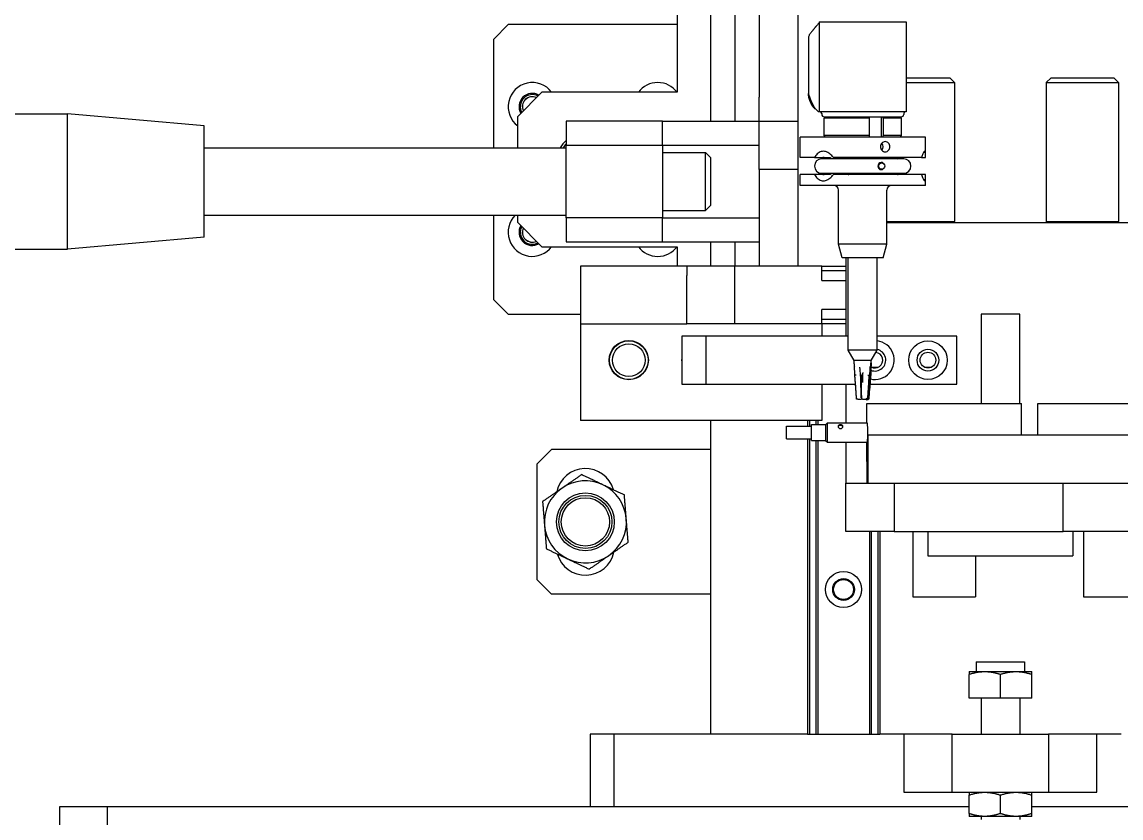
# Model space of a CAD drawing. Header units: millimetres. Extents: x 0 to 7722, y 0 to 5460.
# Drawn here: x 1535.2 to 1762.9, y 1689.6 to 1854.4 of the extents above; entities that cross this region are included whole.
import ezdxf

# ---------------------------------------------------------------- set-up
doc = ezdxf.new("R2010")
doc.units = ezdxf.units.MM
doc.header["$LTSCALE"] = 5
doc.layers.get('0').update_dxf_attribs({"linetype": 'CONTINUOUS'})

msp = doc.modelspace()

# ---------------------------------------------------------------- linework, layer by layer
for p, q in [((1682.931, 1920.069), (1682.931, 1833.894)), ((1687.931, 1898.336), (1687.931, 1838.894)), ((1677.931, 1833.894), (1677.931, 1889.894)), ((1695.931, 1884.844), (1695.931, 1838.894)), ((1670.931, 1863.394), (1670.931, 1839.894)), ((1632.931, 1850.894), (1635.931, 1853.894)), ((1670.931, 1853.894), (1635.931, 1853.894)), ((1700.408, 1854.435), (1718.408, 1854.435)), ((1700.408, 1854.435), (1700.408, 1835.801)), ((1718.408, 1854.435), (1718.408, 1835.801)), ((1632.931, 1828.394), (1632.931, 1850.894)), ((1698.169, 1850.971), (1698.169, 1839.622)), ((1718.408, 1842.894), (1727.431, 1842.894)), ((1727.431, 1842.894), (1728.431, 1841.894)), ((1748.431, 1842.894), (1747.431, 1841.894)), ((1748.431, 1842.894), (1761.431, 1842.894)), ((1761.431, 1842.894), (1762.431, 1841.894)), ((1718.408, 1841.894), (1728.431, 1841.894)), ((1728.431, 1841.894), (1728.431, 1813.094)), ((1747.431, 1841.894), (1762.431, 1841.894)), ((1747.431, 1841.894), (1747.431, 1813.094)), ((1762.431, 1841.894), (1762.431, 1813.094)), ((1637.931, 1834.894), (1642.931, 1839.894)), ((1670.931, 1839.894), (1642.931, 1839.894)), ((1687.931, 1833.894), (1687.931, 1838.894)), ((1695.931, 1838.894), (1695.931, 1833.894)), ((1700.39, 1835.801), (1700.408, 1835.801)), ((1718.408, 1835.801), (1700.408, 1835.801)), ((1489.431, 1835.394), (1544.598, 1835.394)), ((1544.598, 1807.394), (1544.598, 1835.394)), ((1572.931, 1832.915), (1544.598, 1835.394)), ((1637.931, 1828.394), (1637.931, 1834.894)), ((1667.931, 1833.894), (1647.931, 1833.894)), ((1647.931, 1833.894), (1647.931, 1828.894)), ((1667.931, 1833.894), (1687.931, 1833.894)), ((1667.931, 1828.894), (1667.931, 1833.894)), ((1687.931, 1823.894), (1687.931, 1833.894)), ((1687.931, 1833.894), (1695.931, 1833.894)), ((1695.931, 1833.894), (1695.931, 1823.894)), ((1700.908, 1835.501), (1700.908, 1835.301)), ((1701.408, 1834.801), (1717.408, 1834.801)), ((1701.708, 1834.801), (1701.408, 1834.501)), ((1710.825, 1834.501), (1701.408, 1834.501)), ((1701.408, 1830.901), (1701.408, 1834.501)), ((1710.825, 1830.901), (1710.825, 1834.501)), ((1713.246, 1834.801), (1713.246, 1830.601)), ((1717.408, 1834.501), (1713.625, 1834.501)), ((1713.625, 1834.501), (1713.625, 1830.901)), ((1717.108, 1834.801), (1717.408, 1834.501)), ((1717.408, 1830.901), (1717.408, 1834.501)), ((1717.908, 1835.501), (1717.908, 1835.301)), ((1572.931, 1809.872), (1572.931, 1832.915)), ((1647.931, 1828.894), (1667.931, 1828.894)), ((1647.931, 1813.894), (1647.931, 1828.894)), ((1667.931, 1828.894), (1687.931, 1828.894)), ((1667.931, 1828.894), (1667.931, 1813.894)), ((1722.408, 1830.601), (1696.408, 1830.601)), ((1696.408, 1826.351), (1696.408, 1830.601)), ((1710.825, 1830.901), (1701.408, 1830.901)), ((1701.708, 1830.601), (1701.408, 1830.901)), ((1717.408, 1830.901), (1713.625, 1830.901)), ((1717.108, 1830.601), (1717.408, 1830.901)), ((1722.408, 1826.875), (1722.408, 1830.601)), ((1572.931, 1828.394), (1647.931, 1828.394)), ((1667.931, 1827.394), (1676.858, 1827.394)), ((1676.858, 1815.394), (1676.858, 1827.394)), ((1677.931, 1826.32), (1676.858, 1827.394)), ((1677.931, 1816.467), (1677.931, 1826.32)), ((1699.439, 1826.351), (1696.408, 1826.351)), ((1699.439, 1826.351), (1702.519, 1826.351)), ((1717.908, 1826.101), (1700.908, 1826.101)), ((1721.619, 1826.351), (1703.322, 1826.351)), ((1706.908, 1826.101), (1706.908, 1826.229)), ((1712.921, 1825.351), (1713.244, 1825.351)), ((1713.787, 1825.08), (1713.732, 1825.138)), ((1721.619, 1826.351), (1722.4, 1826.351)), ((1687.931, 1823.894), (1687.931, 1803.894)), ((1695.931, 1823.894), (1687.931, 1823.894)), ((1695.931, 1823.894), (1695.931, 1803.894)), ((1699.439, 1822.851), (1696.408, 1822.851)), ((1696.408, 1820.601), (1696.408, 1822.851)), ((1702.519, 1822.851), (1699.439, 1822.851)), ((1700.908, 1823.101), (1717.908, 1823.101)), ((1721.619, 1822.851), (1703.322, 1822.851)), ((1706.908, 1822.973), (1706.908, 1823.101)), ((1712.921, 1823.851), (1713.244, 1823.851)), ((1713.787, 1824.121), (1713.732, 1824.064)), ((1722.4, 1822.851), (1721.619, 1822.851)), ((1722.408, 1820.601), (1722.408, 1822.327)), ((1722.408, 1820.601), (1696.408, 1820.601)), ((1704.408, 1808.4), (1704.408, 1819.601)), ((1714.408, 1808.4), (1714.408, 1819.601)), ((1667.931, 1815.394), (1676.858, 1815.394)), ((1677.931, 1816.467), (1676.858, 1815.394)), ((1572.931, 1814.394), (1647.931, 1814.394)), ((1632.931, 1796.894), (1632.931, 1814.394)), ((1637.931, 1812.894), (1637.931, 1814.394)), ((1642.931, 1807.894), (1637.931, 1812.894)), ((1667.931, 1813.894), (1647.931, 1813.894)), ((1647.931, 1813.894), (1647.931, 1808.894)), ((1667.931, 1813.894), (1687.931, 1813.894)), ((1667.931, 1808.894), (1667.931, 1813.894)), ((1714.408, 1813.094), (1728.431, 1813.094)), ((1714.408, 1812.894), (1769.931, 1812.894)), ((1728.231, 1812.894), (1728.431, 1813.094)), ((1747.431, 1813.094), (1762.431, 1813.094)), ((1747.631, 1812.894), (1747.431, 1813.094)), ((1762.231, 1812.894), (1762.431, 1813.094)), ((1572.931, 1809.872), (1544.598, 1807.394)), ((1647.931, 1808.894), (1667.931, 1808.894)), ((1667.931, 1808.894), (1687.931, 1808.894)), ((1677.931, 1803.894), (1677.931, 1808.894)), ((1682.931, 1808.894), (1682.931, 1803.894)), ((1714.408, 1808.4), (1704.408, 1808.4)), ((1705.158, 1805.601), (1704.408, 1808.4)), ((1713.658, 1805.601), (1714.408, 1808.4)), ((1489.431, 1807.394), (1544.598, 1807.394)), ((1642.931, 1807.894), (1670.931, 1807.894)), ((1670.931, 1807.894), (1670.931, 1803.894)), ((1650.931, 1803.894), (1650.931, 1791.894)), ((1672.931, 1803.894), (1650.931, 1803.894)), ((1682.931, 1803.894), (1672.931, 1803.894)), ((1672.931, 1803.894), (1672.931, 1801.894)), ((1700.931, 1803.894), (1682.931, 1803.894)), ((1682.931, 1791.894), (1682.931, 1803.894)), ((1700.931, 1800.894), (1700.931, 1803.894)), ((1700.931, 1803.894), (1705.931, 1803.894)), ((1713.658, 1805.601), (1705.158, 1805.601)), ((1705.931, 1805.601), (1705.931, 1789.394)), ((1706.408, 1786.466), (1706.408, 1805.601)), ((1712.408, 1786.466), (1712.408, 1805.601)), ((1672.931, 1791.894), (1672.931, 1801.894)), ((1705.931, 1802.894), (1700.931, 1802.894)), ((1700.931, 1800.894), (1705.931, 1800.894)), ((1635.931, 1793.894), (1632.931, 1796.894)), ((1705.931, 1794.894), (1700.931, 1794.894)), ((1700.931, 1791.894), (1700.931, 1794.894)), ((1635.931, 1793.894), (1650.931, 1793.894)), ((1700.931, 1792.894), (1705.931, 1792.894)), ((1741.931, 1793.894), (1733.931, 1793.894)), ((1733.931, 1793.894), (1733.931, 1775.394)), ((1741.931, 1775.394), (1741.931, 1793.894)), ((1650.931, 1791.894), (1672.931, 1791.894)), ((1650.931, 1791.894), (1650.931, 1771.894)), ((1700.931, 1791.894), (1672.931, 1791.894)), ((1700.931, 1791.894), (1682.931, 1791.894)), ((1705.931, 1791.894), (1700.931, 1791.894)), ((1700.931, 1791.894), (1700.931, 1789.394)), ((1676.931, 1789.394), (1671.931, 1789.394)), ((1671.931, 1789.394), (1671.931, 1779.394)), ((1676.931, 1779.394), (1676.931, 1789.394)), ((1706.408, 1789.394), (1676.931, 1789.394)), ((1728.931, 1789.394), (1712.408, 1789.394)), ((1728.931, 1779.394), (1728.931, 1789.394)), ((1712.408, 1786.466), (1706.408, 1786.466)), ((1707.658, 1784.301), (1706.408, 1786.466)), ((1711.158, 1784.301), (1712.408, 1786.466)), ((1671.931, 1784.394), (1671.881, 1784.394)), ((1711.158, 1784.301), (1707.658, 1784.301)), ((1707.658, 1783.834), (1707.658, 1784.301)), ((1711.158, 1783.842), (1711.158, 1784.301)), ((1707.777, 1781.301), (1707.772, 1781.301)), ((1707.772, 1781.301), (1707.772, 1781.301)), ((1707.778, 1781.301), (1707.777, 1781.301)), ((1709.142, 1781.301), (1709.127, 1781.301)), ((1709.127, 1781.301), (1709.127, 1781.301)), ((1709.143, 1781.301), (1709.142, 1781.301)), ((1710.764, 1781.301), (1710.763, 1781.301)), ((1710.773, 1781.301), (1710.764, 1781.301)), ((1710.774, 1781.301), (1710.773, 1781.301)), ((1712.513, 1782.894), (1712.513, 1782.881)), ((1671.931, 1779.394), (1676.931, 1779.394)), ((1676.931, 1779.394), (1707.92, 1779.394)), ((1700.931, 1779.394), (1700.931, 1771.894)), ((1705.931, 1779.394), (1705.931, 1771.394)), ((1709.346, 1779.394), (1709.346, 1779.394)), ((1710.897, 1779.394), (1728.931, 1779.394)), ((1708.358, 1776.301), (1709.064, 1776.301)), ((1709.382, 1776.301), (1710.229, 1776.301)), ((1710.29, 1775.394), (1742.29, 1775.394)), ((1710.29, 1771.444), (1710.29, 1775.394)), ((1710.455, 1776.301), (1710.479, 1776.301)), ((1710.479, 1776.301), (1710.573, 1776.301)), ((1742.29, 1768.894), (1742.29, 1775.394)), ((1745.676, 1775.394), (1777.676, 1775.394)), ((1745.676, 1768.894), (1745.676, 1775.394)), ((1700.931, 1771.894), (1650.931, 1771.894)), ((1677.931, 1706.894), (1677.931, 1771.894)), ((1693.59, 1768.094), (1693.59, 1770.694)), ((1693.59, 1770.694), (1698.79, 1770.694)), ((1697.931, 1771.894), (1697.931, 1770.694)), ((1698.349, 1771.894), (1698.349, 1770.694)), ((1698.79, 1767.744), (1698.79, 1771.044)), ((1698.79, 1771.044), (1701.79, 1771.044)), ((1699.675, 1771.894), (1699.675, 1771.044)), ((1700.081, 1771.894), (1700.081, 1771.044)), ((1701.79, 1771.087), (1702.097, 1771.394)), ((1701.79, 1767.7), (1701.79, 1771.087)), ((1702.097, 1767.394), (1702.097, 1771.394)), ((1702.097, 1771.394), (1710.297, 1771.394)), ((1693.59, 1768.094), (1698.79, 1768.094)), ((1697.931, 1768.094), (1697.931, 1706.894)), ((1698.349, 1768.094), (1698.349, 1706.894)), ((1698.79, 1767.744), (1701.79, 1767.744)), ((1699.675, 1767.744), (1699.675, 1706.894)), ((1700.081, 1767.744), (1700.081, 1706.894)), ((1701.79, 1767.7), (1702.097, 1767.394)), ((1702.097, 1767.394), (1710.297, 1767.394)), ((1705.931, 1767.394), (1705.931, 1758.894)), ((1710.29, 1763.394), (1710.29, 1767.344)), ((1710.431, 1768.894), (1765.431, 1768.894)), ((1710.431, 1768.894), (1710.431, 1758.894)), ((1641.931, 1762.894), (1644.931, 1765.894)), ((1677.931, 1765.894), (1644.931, 1765.894)), ((1641.931, 1738.894), (1641.931, 1762.894)), ((1710.29, 1763.394), (1710.431, 1763.394)), ((1710.29, 1763.394), (1710.29, 1758.894)), ((1710.29, 1763.394), (1710.431, 1763.394)), ((1705.931, 1758.894), (1715.931, 1758.894)), ((1705.931, 1748.894), (1705.931, 1758.894)), ((1715.931, 1758.894), (1715.931, 1748.894)), ((1715.931, 1758.894), (1750.931, 1758.894)), ((1750.931, 1758.894), (1780.931, 1758.894)), ((1750.931, 1748.894), (1750.931, 1758.894)), ((1715.931, 1748.894), (1705.931, 1748.894)), ((1710.781, 1748.894), (1710.781, 1706.894)), ((1711.187, 1748.894), (1711.187, 1706.894)), ((1712.513, 1748.894), (1712.513, 1706.894)), ((1712.931, 1748.894), (1712.931, 1706.894)), ((1715.931, 1748.894), (1750.931, 1748.894)), ((1719.79, 1748.894), (1719.79, 1735.394)), ((1722.931, 1748.894), (1722.931, 1743.894)), ((1780.931, 1748.894), (1750.931, 1748.894)), ((1752.931, 1748.894), (1752.931, 1743.894)), ((1755.176, 1748.894), (1755.176, 1735.394)), ((1722.931, 1743.894), (1752.931, 1743.894)), ((1732.79, 1743.894), (1732.79, 1735.394)), ((1644.931, 1735.894), (1641.931, 1738.894)), ((1677.931, 1735.894), (1644.931, 1735.894)), ((1719.79, 1735.394), (1732.79, 1735.394)), ((1755.176, 1735.394), (1768.176, 1735.394)), ((1732.931, 1721.894), (1742.931, 1721.894)), ((1732.931, 1721.894), (1732.931, 1719.894)), ((1742.931, 1721.894), (1742.931, 1719.894)), ((1731.431, 1719.894), (1734.681, 1719.894)), ((1734.681, 1719.894), (1741.181, 1719.894)), ((1741.181, 1719.894), (1744.431, 1719.894)), ((1731.431, 1714.394), (1731.431, 1719.313)), ((1737.931, 1714.394), (1737.931, 1719.313)), ((1744.431, 1714.394), (1744.431, 1719.313)), ((1737.931, 1714.394), (1731.431, 1714.394)), ((1733.931, 1714.394), (1733.931, 1706.894)), ((1744.431, 1714.394), (1737.931, 1714.394)), ((1741.931, 1714.394), (1741.931, 1706.894)), ((1657.931, 1706.894), (1652.931, 1706.894)), ((1652.931, 1706.894), (1652.931, 1691.894)), ((1677.931, 1706.894), (1657.931, 1706.894)), ((1657.931, 1691.894), (1657.931, 1706.894)), ((1697.931, 1706.894), (1677.931, 1706.894)), ((1697.931, 1706.894), (1698.349, 1706.894)), ((1698.349, 1706.894), (1699.675, 1706.894)), ((1699.675, 1706.894), (1700.081, 1706.894)), ((1700.081, 1706.894), (1710.781, 1706.894)), ((1710.781, 1706.894), (1711.187, 1706.894)), ((1711.187, 1706.894), (1712.513, 1706.894)), ((1712.513, 1706.894), (1712.931, 1706.894)), ((1717.931, 1706.894), (1712.931, 1706.894)), ((1727.931, 1706.894), (1717.931, 1706.894)), ((1717.931, 1706.894), (1717.931, 1694.894)), ((1727.931, 1694.894), (1727.931, 1706.894)), ((1727.931, 1706.894), (1747.931, 1706.894)), ((1757.931, 1706.894), (1747.931, 1706.894)), ((1747.931, 1706.894), (1747.931, 1694.894)), ((1757.931, 1694.894), (1757.931, 1706.894)), ((1762.931, 1706.894), (1757.931, 1706.894)), ((1717.931, 1694.894), (1727.931, 1694.894)), ((1727.931, 1694.894), (1747.931, 1694.894)), ((1747.931, 1694.894), (1757.931, 1694.894)), ((1731.431, 1690.474), (1731.431, 1694.313)), ((1737.931, 1690.474), (1737.931, 1694.313)), ((1744.431, 1690.474), (1744.431, 1694.313)), ((1552.931, 1691.894), (1542.931, 1691.894)), ((1542.931, 1691.894), (1542.931, 1679.894)), ((1552.931, 1679.894), (1552.931, 1691.894)), ((1731.431, 1691.894), (1552.931, 1691.894)), ((1731.431, 1691.894), (1657.931, 1691.894)), ((2132.931, 1691.894), (1744.431, 1691.894)), ((1817.931, 1691.894), (1744.431, 1691.894)), ((1734.681, 1689.894), (1731.431, 1689.894)), ((1733.931, 1689.894), (1733.931, 1689.229)), ((1741.181, 1689.894), (1734.681, 1689.894)), ((1744.431, 1689.894), (1741.181, 1689.894)), ((1741.931, 1689.894), (1741.931, 1689.229))]:
    msp.add_line(p, q)
for centre, radius in [((1660.931, 1784.394), 4.05), ((1660.931, 1784.394), 4), ((1722.931, 1784.394), 4), ((1660.931, 1784.394), 3.387), ((1722.931, 1784.394), 2.25), ((1722.931, 1784.394), 1.621), ((1710.324, 1776.301), 0.201), ((1651.931, 1750.894), 6), ((1651.931, 1750.894), 5.5), ((1651.931, 1750.894), 5), ((1705.431, 1736.894), 3.75), ((1705.431, 1736.894), 2.25), ((1705.431, 1736.894), 2.067)]:
    msp.add_circle(centre, radius)
for centre, radius, start, end in [((1640.931, 1836.894), 5, 36.8699, 233.1301), ((1666.931, 1836.894), 5, 36.8699, 143.1301), ((1640.931, 1836.894), 2.75, 59.89982, 210.10018), ((1640.931, 1836.894), 2.5, 61.42994, 208.57006), ((1640.931, 1836.894), 2.067, 65.00446, 204.99554), ((1640.931, 1836.894), 2.05, 65.17753, 204.82247), ((1700.608, 1835.501), 0.3, 0, 90), ((1718.208, 1835.501), 0.3, 90, 180), ((1701.408, 1835.301), 0.5, 180, 270), ((1717.408, 1835.301), 0.5, 270, 0), ((1653.931, 1823.894), 8.5, 134.90087, 148.03428), ((1653.931, 1823.894), 8, 138.59038, 145.77113), ((1700.908, 1824.601), 1.5, 90, 270), ((1701.158, 1824.601), 1.75, 58.99728, 90), ((1717.908, 1824.601), 1.5, 270, 90), ((1701.158, 1824.601), 1.75, 270, 301.00272), ((1703.408, 1819.601), 1, 0, 90), ((1715.408, 1819.601), 1, 90, 180), ((1640.931, 1810.894), 5, 135.573, 323.1301), ((1640.931, 1810.894), 2.75, 149.89982, 300.10018), ((1640.931, 1810.894), 2.5, 151.42994, 298.57006), ((1640.931, 1810.894), 2.067, 155.00446, 294.99554), ((1640.931, 1810.894), 2.05, 155.17753, 294.82247), ((1666.931, 1810.894), 5, 216.8699, 323.1301), ((1711.931, 1784.394), 4, 256.33718, 83.14661), ((1711.931, 1784.394), 2.25, 247.84258, 77.75216), ((1711.931, 1784.394), 1.621, 239.7871, 82.59262), ((1675.931, 1784.394), 4.05, 170.98755, 189.01245), ((1711.931, 1784.394), 4, 225.25278, 225.25385), ((1651.931, 1755.894), 6.05, 15.7728, 168.15457), ((1651.931, 1750.894), 8.5, 64.59016, 124.59016), ((1651.931, 1750.894), 8.5, 4.59016, 64.59016), ((1651.931, 1750.894), 8.5, 124.59016, 184.59016), ((1651.931, 1750.894), 8.5, 304.59016, 4.59016), ((1651.931, 1750.894), 8.5, 184.59016, 244.59016), ((1651.931, 1745.894), 6.05, 195.7728, 348.15457), ((1651.931, 1750.894), 8.5, 244.59016, 304.59016)]:
    msp.add_arc(centre, radius, start, end)
for centre, major_axis, ratio, start_param, end_param in [((1712.634, 1828.601), (0, -1.05), 0.9335541, 0.8142724, 2.3273202), ((1706.828, 1824.601), (0, -3.05), 0.7771922, 4.1012868, 4.1982294), ((1713.244, 1824.601), (0, 0.75), 0.9335541, 5.5107544, 10.1972088), ((1706.828, 1824.601), (0, -3.05), 0.7771922, 5.2265486, 5.3234911), ((1708.349, 1776.301), (-0.201, 0), 0.00001, 5.9686047, 6.1444449), ((1709.264, 1776.301), (-0.2, 0), 0.00001, 5.0504563, 6.2560612), ((1710.468, 1776.301), (-0.2, 0), 0.00001, 3.0236669, 4.086192), ((1704.79, 1770.488), (-0.5, 0), 0.7805505, 3.3411553, 6.0836226)]:
    msp.add_ellipse(centre, major_axis=major_axis, ratio=ratio, start_param=start_param, end_param=end_param)
msp.add_ellipse((1713.351, 1824.601), major_axis=(0, 0.67), ratio=0.9335541)
for points, knots in [([(1700.407, 1854.35), (1700.381, 1854.302), (1700.336, 1854.236), (1700.182, 1854.033), (1700.054, 1853.881), (1699.904, 1853.715)], [-4.17862194, -4.17862194, -4.17862194, -4.17862194, -4.08680027, -4.08680027, -3.95697531, -3.95697531, -3.95697531, -3.95697531]), ([(1698.383, 1851.837), (1698.347, 1851.788), (1698.311, 1851.722), (1698.25, 1851.567), (1698.217, 1851.445), (1698.18, 1851.223), (1698.169, 1851.087), (1698.169, 1850.971)], [-0.10445099, -0.10445099, -0.10445099, -0.10445099, -0.07307462, -0.07307462, -0.03492426, -0.03492426, 0, 0, 0, 0]), ([(1698.375, 1838.308), (1698.328, 1838.471), (1698.288, 1838.64), (1698.208, 1839.077), (1698.178, 1839.348), (1698.169, 1839.622)], [-1.43129046, -1.43129046, -1.43129046, -1.43129046, -1.37717279, -1.37717279, -1.29367801, -1.29367801, -1.29367801, -1.29367801]), ([(1699.904, 1836.127), (1699.754, 1836.269), (1699.611, 1836.449), (1699.235, 1837.014), (1698.987, 1837.517), (1698.547, 1838.576), (1698.351, 1839.117), (1698.169, 1839.622)], [-0.59247735, -0.59247735, -0.59247735, -0.59247735, -0.47025128, -0.47025128, -0.23512564, -0.23512564, -0.02496802, -0.02496802, -0.02496802, -0.02496802]), ([(1698.375, 1838.308), (1698.378, 1838.297), (1698.381, 1838.287), (1698.528, 1837.792), (1698.744, 1837.357), (1699.047, 1836.94), (1699.103, 1836.869), (1699.162, 1836.801)], [-1.08643911, -1.08643911, -1.08643911, -1.08643911, -1.0830442, -1.0830442, -0.93066014, -0.93066014, -0.89830253, -0.89830253, -0.89830253, -0.89830253]), ([(1699.162, 1836.801), (1699.216, 1836.738), (1699.279, 1836.675), (1699.376, 1836.593), (1699.402, 1836.571), (1699.428, 1836.551)], [-0.515467807, -0.515467807, -0.515467807, -0.515467807, -0.485288834, -0.485288834, -0.474050229, -0.474050229, -0.474050229, -0.474050229]), ([(1699.428, 1836.551), (1699.458, 1836.528), (1699.488, 1836.506), (1699.571, 1836.445), (1699.625, 1836.408), (1699.68, 1836.371)], [-0.890675757, -0.890675757, -0.890675757, -0.890675757, -0.878984048, -0.878984048, -0.858204671, -0.858204671, -0.858204671, -0.858204671]), ([(1700.39, 1835.801), (1700.326, 1835.801), (1700.194, 1835.874), (1699.974, 1836.063), (1699.94, 1836.094), (1699.904, 1836.127)], [-1.83340436, -1.83340436, -1.83340436, -1.83340436, -1.69731478, -1.69731478, -1.67316987, -1.67316987, -1.67316987, -1.67316987]), ([(1710.825, 1834.501), (1710.815, 1834.527), (1710.806, 1834.553), (1710.796, 1834.579), (1710.769, 1834.653), (1710.742, 1834.727), (1710.715, 1834.801)], [0.00222911995, 0.00222911995, 0.00222911995, 0.00222911995, 0.00234002141, 0.00234002141, 0.00234002141, 0.00265738591, 0.00265738591, 0.00265738591, 0.00265738591]), ([(1713.516, 1834.801), (1713.543, 1834.727), (1713.57, 1834.653), (1713.597, 1834.579), (1713.606, 1834.553), (1713.616, 1834.527), (1713.625, 1834.501)], [0.00202266146, 0.00202266146, 0.00202266146, 0.00202266146, 0.00234002541, 0.00234002541, 0.00234002541, 0.00245092669, 0.00245092669, 0.00245092669, 0.00245092669]), ([(1710.715, 1830.601), (1710.742, 1830.675), (1710.769, 1830.749), (1710.796, 1830.823), (1710.806, 1830.849), (1710.815, 1830.875), (1710.825, 1830.901)], [0.00202266146, 0.00202266146, 0.00202266146, 0.00202266146, 0.00234002541, 0.00234002541, 0.00234002541, 0.00245092669, 0.00245092669, 0.00245092669, 0.00245092669]), ([(1715.033, 1828.601), (1715.033, 1828.733), (1715.009, 1828.873), (1714.912, 1829.132), (1714.839, 1829.25), (1714.668, 1829.436), (1714.56, 1829.517), (1714.322, 1829.624), (1714.191, 1829.651), (1713.945, 1829.651), (1713.813, 1829.624), (1713.568, 1829.517), (1713.456, 1829.436), (1713.278, 1829.25), (1713.201, 1829.132), (1713.098, 1828.873), (1713.073, 1828.733), (1713.073, 1828.601)], [-0.3165648, -0.3165648, -0.3165648, -0.3165648, -0.27699417, -0.27699417, -0.23742354, -0.23742354, -0.19785297, -0.19785297, -0.1582824, -0.1582824, -0.11871183, -0.11871183, -0.07914126, -0.07914126, -0.03957063, -0.03957063, 0, 0, 0, 0]), ([(1713.625, 1830.901), (1713.616, 1830.875), (1713.606, 1830.849), (1713.597, 1830.823), (1713.57, 1830.749), (1713.543, 1830.675), (1713.516, 1830.601)], [0.00222911995, 0.00222911995, 0.00222911995, 0.00222911995, 0.00234002141, 0.00234002141, 0.00234002141, 0.00265738591, 0.00265738591, 0.00265738591, 0.00265738591]), ([(1703.322, 1826.351), (1703.228, 1826.499), (1703.125, 1826.635), (1702.779, 1827.027), (1702.483, 1827.262), (1701.857, 1827.574), (1701.527, 1827.651), (1700.929, 1827.651), (1700.623, 1827.574), (1700.082, 1827.262), (1699.846, 1827.027), (1699.583, 1826.635), (1699.507, 1826.499), (1699.439, 1826.351)], [-1.66713451, -1.66713451, -1.66713451, -1.66713451, -1.61494022, -1.61494022, -1.49959267, -1.49959267, -1.38424512, -1.38424512, -1.26889757, -1.26889757, -1.15355002, -1.15355002, -1.10135573, -1.10135573, -1.10135573, -1.10135573]), ([(1713.073, 1828.601), (1713.073, 1828.469), (1713.098, 1828.328), (1713.201, 1828.07), (1713.278, 1827.952), (1713.456, 1827.765), (1713.568, 1827.684), (1713.813, 1827.577), (1713.945, 1827.551), (1714.191, 1827.551), (1714.322, 1827.577), (1714.56, 1827.684), (1714.668, 1827.765), (1714.839, 1827.952), (1714.912, 1828.07), (1715.009, 1828.328), (1715.033, 1828.469), (1715.033, 1828.601)], [-0.6331296, -0.6331296, -0.6331296, -0.6331296, -0.59355897, -0.59355897, -0.55398834, -0.55398834, -0.51441777, -0.51441777, -0.4748472, -0.4748472, -0.43527663, -0.43527663, -0.39570606, -0.39570606, -0.35613543, -0.35613543, -0.3165648, -0.3165648, -0.3165648, -0.3165648]), ([(1722.4, 1826.351), (1722.404, 1826.499), (1722.407, 1826.635), (1722.41, 1827.027), (1722.404, 1827.262), (1722.354, 1827.574), (1722.309, 1827.651), (1722.188, 1827.651), (1722.106, 1827.574), (1721.921, 1827.262), (1721.82, 1827.027), (1721.694, 1826.635), (1721.655, 1826.499), (1721.619, 1826.351)], [-1.66713451, -1.66713451, -1.66713451, -1.66713451, -1.61494022, -1.61494022, -1.49959267, -1.49959267, -1.38424512, -1.38424512, -1.26889757, -1.26889757, -1.15355002, -1.15355002, -1.10135573, -1.10135573, -1.10135573, -1.10135573]), ([(1702.519, 1826.351), (1702.567, 1826.351), (1702.613, 1826.346), (1702.812, 1826.306), (1702.934, 1826.221), (1703.033, 1826.101)], [-0.89366391, -0.89366391, -0.89366391, -0.89366391, -0.87052369, -0.87052369, -0.78722304, -0.78722304, -0.78722304, -0.78722304]), ([(1707.161, 1826.101), (1707.002, 1826.194), (1706.838, 1826.266), (1706.585, 1826.336), (1706.489, 1826.351), (1706.402, 1826.351)], [-0.38513284, -0.38513284, -0.38513284, -0.38513284, -0.32067834, -0.32067834, -0.27864497, -0.27864497, -0.27864497, -0.27864497]), ([(1716.784, 1826.351), (1716.709, 1826.351), (1716.633, 1826.346), (1716.282, 1826.306), (1716.009, 1826.221), (1715.761, 1826.101)], [-0.89366391, -0.89366391, -0.89366391, -0.89366391, -0.87052369, -0.87052369, -0.78722304, -0.78722304, -0.78722304, -0.78722304]), ([(1716.591, 1826.101), (1716.768, 1826.194), (1716.96, 1826.266), (1717.293, 1826.336), (1717.428, 1826.351), (1717.565, 1826.351)], [-0.38513284, -0.38513284, -0.38513284, -0.38513284, -0.32067834, -0.32067834, -0.27864497, -0.27864497, -0.27864497, -0.27864497]), ([(1699.439, 1822.851), (1699.507, 1822.703), (1699.583, 1822.566), (1699.846, 1822.174), (1700.082, 1821.94), (1700.623, 1821.628), (1700.929, 1821.551), (1701.527, 1821.551), (1701.857, 1821.628), (1702.483, 1821.94), (1702.779, 1822.174), (1703.125, 1822.566), (1703.228, 1822.703), (1703.322, 1822.851)], [-0.74430443, -0.74430443, -0.74430443, -0.74430443, -0.69211014, -0.69211014, -0.57676259, -0.57676259, -0.46141504, -0.46141504, -0.34606749, -0.34606749, -0.23071994, -0.23071994, -0.17852565, -0.17852565, -0.17852565, -0.17852565]), ([(1703.033, 1823.101), (1702.956, 1823.007), (1702.865, 1822.936), (1702.685, 1822.866), (1702.607, 1822.851), (1702.519, 1822.851)], [-0.38513284, -0.38513284, -0.38513284, -0.38513284, -0.32067834, -0.32067834, -0.27864497, -0.27864497, -0.27864497, -0.27864497]), ([(1706.402, 1822.851), (1706.45, 1822.851), (1706.5, 1822.855), (1706.743, 1822.895), (1706.957, 1822.981), (1707.161, 1823.101)], [-0.89366391, -0.89366391, -0.89366391, -0.89366391, -0.87052369, -0.87052369, -0.78722304, -0.78722304, -0.78722304, -0.78722304]), ([(1715.761, 1823.101), (1715.954, 1823.007), (1716.161, 1822.936), (1716.509, 1822.866), (1716.647, 1822.851), (1716.784, 1822.851)], [-0.38513284, -0.38513284, -0.38513284, -0.38513284, -0.32067834, -0.32067834, -0.27864497, -0.27864497, -0.27864497, -0.27864497]), ([(1717.565, 1822.851), (1717.49, 1822.851), (1717.415, 1822.855), (1717.073, 1822.895), (1716.818, 1822.981), (1716.591, 1823.101)], [-0.89366391, -0.89366391, -0.89366391, -0.89366391, -0.87052369, -0.87052369, -0.78722304, -0.78722304, -0.78722304, -0.78722304]), ([(1721.619, 1822.851), (1721.655, 1822.703), (1721.694, 1822.566), (1721.82, 1822.174), (1721.921, 1821.94), (1722.106, 1821.628), (1722.188, 1821.551), (1722.309, 1821.551), (1722.354, 1821.628), (1722.404, 1821.94), (1722.41, 1822.174), (1722.407, 1822.566), (1722.404, 1822.703), (1722.4, 1822.851)], [-0.74430443, -0.74430443, -0.74430443, -0.74430443, -0.69211014, -0.69211014, -0.57676259, -0.57676259, -0.46141504, -0.46141504, -0.34606749, -0.34606749, -0.23071994, -0.23071994, -0.17852565, -0.17852565, -0.17852565, -0.17852565]), ([(1707.759, 1781.298), (1707.758, 1781.404), (1707.756, 1781.511), (1707.751, 1781.776), (1707.747, 1781.935), (1707.727, 1782.574), (1707.696, 1783.065), (1707.664, 1783.623), (1707.658, 1783.736), (1707.658, 1783.833)], [0, 0, 0, 0, 0.0319178, 0.0319178, 0.07980133, 0.07980133, 0.22446541, 0.22446541, 0.2625314, 0.2625314, 0.2625314, 0.2625314]), ([(1711.098, 1783.846), (1711.098, 1783.846), (1711.097, 1783.844), (1711.094, 1783.838), (1711.093, 1783.834), (1711.088, 1783.82), (1711.084, 1783.809), (1711.075, 1783.779), (1711.069, 1783.758), (1711.053, 1783.698), (1711.043, 1783.656), (1711.016, 1783.531), (1710.999, 1783.444), (1710.955, 1783.189), (1710.932, 1783.016), (1710.871, 1782.489), (1710.847, 1782.129), (1710.825, 1781.612), (1710.821, 1781.454), (1710.817, 1781.297)], [0, 0, 0, 0, 0.00286054, 0.00286054, 0.00629496, 0.00629496, 0.01183563, 0.01183563, 0.02054528, 0.02054528, 0.03564814, 0.03564814, 0.06411556, 0.06411556, 0.11746124, 0.11746124, 0.22571798, 0.22571798, 0.27297285, 0.27297285, 0.27297285, 0.27297285]), ([(1711.158, 1783.833), (1711.158, 1783.753), (1711.154, 1783.662), (1711.143, 1783.447), (1711.135, 1783.321), (1711.111, 1782.93), (1711.096, 1782.658), (1711.078, 1782.206), (1711.072, 1782.025), (1711.063, 1781.662), (1711.06, 1781.48), (1711.058, 1781.298)], [0, 0, 0, 0, 0.03139979, 0.03139979, 0.07150861, 0.07150861, 0.15387745, 0.15387745, 0.20838325, 0.20838325, 0.26303397, 0.26303397, 0.26303397, 0.26303397]), ([(1708.079, 1781.302), (1708.029, 1781.299), (1707.964, 1781.297), (1707.906, 1781.297), (1707.849, 1781.296), (1707.8, 1781.298), (1707.778, 1781.301)], [-0.00000992695, -0.00000992695, -0.00000992695, -0.00000992695, 0.0001725388, 0.0001725388, 0.0001725388, 0.00035500456, 0.00035500456, 0.00035500456, 0.00035500456]), ([(1707.853, 1780.284), (1707.841, 1780.443), (1707.828, 1780.602), (1707.816, 1780.761), (1707.805, 1780.896), (1707.795, 1781.032), (1707.785, 1781.168)], [0.00064143142, 0.00064143142, 0.00064143142, 0.00064143142, 0.00111926446, 0.00111926446, 0.00111926446, 0.00152801789, 0.00152801789, 0.00152801789, 0.00152801789]), ([(1709.01, 1780.295), (1709.005, 1780.462), (1708.998, 1780.629), (1708.985, 1780.88), (1708.981, 1780.964), (1708.974, 1781.068), (1708.973, 1781.089), (1708.968, 1781.173), (1708.964, 1781.236), (1708.959, 1781.298)], [0, 0, 0, 0, 0.05036241, 0.05036241, 0.07555316, 0.07555316, 0.08185134, 0.08185134, 0.10074616, 0.10074616, 0.10074616, 0.10074616]), ([(1708.96, 1781.298), (1708.96, 1781.297), (1708.968, 1781.297), (1708.984, 1781.297), (1709.013, 1781.296), (1709.067, 1781.298), (1709.127, 1781.301)], [0.00007095939, 0.00007095939, 0.00007095939, 0.00007095939, 0.0001725388, 0.0001725388, 0.0001725388, 0.00035500456, 0.00035500456, 0.00035500456, 0.00035500456]), ([(1709.148, 1780.284), (1709.146, 1780.443), (1709.144, 1780.602), (1709.142, 1780.761), (1709.14, 1780.896), (1709.138, 1781.032), (1709.136, 1781.168)], [0.00063656239, 0.00063656239, 0.00063656239, 0.00063656239, 0.00111439546, 0.00111439546, 0.00111439546, 0.00152314892, 0.00152314892, 0.00152314892, 0.00152314892]), ([(1709.373, 1781.301), (1709.372, 1781.298), (1709.349, 1781.297), (1709.31, 1781.297), (1709.266, 1781.296), (1709.203, 1781.298), (1709.143, 1781.301)], [0.00000801778, 0.00000801778, 0.00000801778, 0.00000801778, 0.0001725388, 0.0001725388, 0.0001725388, 0.00035500456, 0.00035500456, 0.00035500456, 0.00035500456]), ([(1709.373, 1781.301), (1709.369, 1781.217), (1709.366, 1781.134), (1709.362, 1781.019), (1709.361, 1780.988), (1709.355, 1780.804), (1709.351, 1780.651), (1709.348, 1780.432), (1709.348, 1780.366), (1709.347, 1780.3)], [0, 0, 0, 0, 0.02511766, 0.02511766, 0.03453832, 0.03453832, 0.08057754, 0.08057754, 0.1004933, 0.1004933, 0.1004933, 0.1004933]), ([(1710.449, 1781.302), (1710.485, 1781.299), (1710.544, 1781.297), (1710.604, 1781.297), (1710.665, 1781.296), (1710.725, 1781.298), (1710.763, 1781.301)], [-0.00000992695, -0.00000992695, -0.00000992695, -0.00000992695, 0.0001725388, 0.0001725388, 0.0001725388, 0.00035500456, 0.00035500456, 0.00035500456, 0.00035500456]), ([(1710.703, 1780.284), (1710.713, 1780.443), (1710.724, 1780.602), (1710.734, 1780.761), (1710.743, 1780.896), (1710.752, 1781.032), (1710.76, 1781.168)], [0.00063452659, 0.00063452659, 0.00063452659, 0.00063452659, 0.00111235966, 0.00111235966, 0.00111235966, 0.00152111313, 0.00152111313, 0.00152111313, 0.00152111313]), ([(1710.882, 1781.302), (1710.942, 1781.299), (1710.997, 1781.297), (1711.029, 1781.297), (1711.048, 1781.296), (1711.057, 1781.297), (1711.057, 1781.298)], [-0.00000992695, -0.00000992695, -0.00000992695, -0.00000992695, 0.0001725388, 0.0001725388, 0.0001725388, 0.00028318853, 0.00028318853, 0.00028318853, 0.00028318853]), ([(1708.152, 1776.301), (1708.119, 1776.763), (1708.09, 1777.164), (1708.052, 1777.669), (1708.048, 1777.731), (1708.031, 1777.961), (1708.019, 1778.126), (1707.981, 1778.631), (1707.956, 1778.957), (1707.904, 1779.632), (1707.874, 1780.021), (1707.853, 1780.284)], [-0.31975259, -0.31975259, -0.31975259, -0.31975259, -0.21440604, -0.21440604, -0.19950745, -0.19950745, -0.15978071, -0.15978071, -0.0792822, -0.0792822, 0, 0, 0, 0]), ([(1709.198, 1776.301), (1709.192, 1776.763), (1709.187, 1777.164), (1709.181, 1777.669), (1709.18, 1777.731), (1709.178, 1777.961), (1709.176, 1778.126), (1709.169, 1778.631), (1709.165, 1778.957), (1709.156, 1779.632), (1709.151, 1780.021), (1709.148, 1780.284)], [-0.31975458, -0.31975458, -0.31975458, -0.31975458, -0.21440736, -0.21440736, -0.19950868, -0.19950868, -0.1597817, -0.1597817, -0.07928269, -0.07928269, 0, 0, 0, 0]), ([(1710.455, 1776.301), (1710.482, 1776.763), (1710.506, 1777.164), (1710.537, 1777.669), (1710.541, 1777.731), (1710.555, 1777.961), (1710.565, 1778.126), (1710.597, 1778.631), (1710.618, 1778.957), (1710.661, 1779.632), (1710.686, 1780.021), (1710.703, 1780.284)], [-0.31975627, -0.31975627, -0.31975627, -0.31975627, -0.2144085, -0.2144085, -0.19950974, -0.19950974, -0.15978254, -0.15978254, -0.07928311, -0.07928311, 0, 0, 0, 0]), ([(1708.358, 1776.301), (1708.339, 1776.301), (1708.32, 1776.301), (1708.28, 1776.301), (1708.26, 1776.301), (1708.222, 1776.301), (1708.205, 1776.301), (1708.175, 1776.301), (1708.162, 1776.301), (1708.152, 1776.301)], [0, 0, 0, 0, 0.005840345, 0.005840345, 0.01206329, 0.01206329, 0.018186243, 0.018186243, 0.024126094, 0.024126094, 0.024126094, 0.024126094]), ([(1709.382, 1776.301), (1709.375, 1776.301), (1709.366, 1776.301), (1709.342, 1776.301), (1709.327, 1776.301), (1709.294, 1776.301), (1709.275, 1776.301), (1709.237, 1776.301), (1709.218, 1776.301), (1709.198, 1776.301)], [0, 0, 0, 0, 0.005840345, 0.005840345, 0.01206329, 0.01206329, 0.018186243, 0.018186243, 0.024126094, 0.024126094, 0.024126094, 0.024126094]), ([(1704.79, 1770.994), (1704.853, 1770.994), (1704.92, 1770.987), (1705.043, 1770.954), (1705.1, 1770.93), (1705.188, 1770.871), (1705.226, 1770.832), (1705.278, 1770.743), (1705.29, 1770.693), (1705.29, 1770.595), (1705.278, 1770.54), (1705.226, 1770.437), (1705.188, 1770.388), (1705.1, 1770.309), (1705.043, 1770.273), (1704.92, 1770.226), (1704.853, 1770.214), (1704.727, 1770.214), (1704.66, 1770.226), (1704.537, 1770.273), (1704.481, 1770.309), (1704.392, 1770.388), (1704.354, 1770.437), (1704.303, 1770.54), (1704.29, 1770.595), (1704.29, 1770.693), (1704.303, 1770.743), (1704.354, 1770.832), (1704.392, 1770.871), (1704.481, 1770.93), (1704.537, 1770.954), (1704.66, 1770.987), (1704.727, 1770.994), (1704.79, 1770.994)], [0, 0, 0, 0, 0.01892241, 0.01892241, 0.03784482, 0.03784482, 0.05676459, 0.05676459, 0.07568436, 0.07568436, 0.09460412, 0.09460412, 0.11352389, 0.11352389, 0.1324463, 0.1324463, 0.15136871, 0.15136871, 0.17029112, 0.17029112, 0.18921353, 0.18921353, 0.2081333, 0.2081333, 0.22705307, 0.22705307, 0.24597283, 0.24597283, 0.2648926, 0.2648926, 0.28381501, 0.28381501, 0.30273742, 0.30273742, 0.30273742, 0.30273742]), ([(1710.29, 1771.444), (1710.29, 1771.444), (1710.297, 1771.392), (1710.322, 1771.183), (1710.339, 1771.025), (1710.373, 1770.661), (1710.39, 1770.431), (1710.415, 1769.926), (1710.422, 1769.651), (1710.422, 1769.394)], [0.92774499, 0.92774499, 0.92774499, 0.92774499, 1.00505671, 1.00505671, 1.08236844, 1.08236844, 1.15968088, 1.15968088, 1.23699331, 1.23699331, 1.23699331, 1.23699331]), ([(1710.422, 1769.394), (1710.422, 1769.136), (1710.415, 1768.861), (1710.39, 1768.356), (1710.373, 1768.126), (1710.339, 1767.762), (1710.322, 1767.604), (1710.297, 1767.395), (1710.29, 1767.344), (1710.29, 1767.344)], [0, 0, 0, 0, 0.07731244, 0.07731244, 0.15462488, 0.15462488, 0.2319366, 0.2319366, 0.30924833, 0.30924833, 0.30924833, 0.30924833])]:
    msp.add_open_spline(points, degree=3, knots=knots)
for points, weights in [([(1699.904, 1853.715), (1699.248, 1852.995), (1698.383, 1851.837)], [2.81408808593, 2.62926827884, 2.37816584343]), ([(1712.546, 1782.894), (1711.931, 1782.894), (1711.317, 1782.894)], [1, 1.08066666667, 1]), ([(1723.546, 1782.894), (1722.931, 1782.894), (1722.317, 1782.894)], [1, 1.08066666667, 1]), ([(1651.146, 1760.677), (1648.981, 1759.184), (1647.106, 1757.891)], [1, 1.0379548493, 1]), ([(1655.578, 1758.571), (1653.521, 1759.549), (1651.146, 1760.677)], [1, 1.0379548493, 1]), ([(1660.011, 1756.466), (1657.636, 1757.594), (1655.578, 1758.571)], [1, 1.0379548493, 1]), ([(1647.106, 1757.891), (1645.231, 1756.598), (1643.066, 1755.105)], [1, 1.0379548493, 1]), ([(1660.404, 1751.574), (1660.222, 1753.844), (1660.011, 1756.466)], [1, 1.0379548493, 1]), ([(1643.066, 1755.105), (1643.276, 1752.484), (1643.458, 1750.213)], [1, 1.0379548493, 1]), ([(1660.797, 1746.682), (1660.586, 1749.304), (1660.404, 1751.574)], [1, 1.0379548493, 1]), ([(1643.458, 1750.213), (1643.641, 1747.943), (1643.851, 1745.322)], [1, 1.0379548493, 1]), ([(1643.851, 1745.322), (1646.227, 1744.193), (1648.284, 1743.216)], [1, 1.0379548493, 1]), ([(1656.757, 1743.896), (1658.631, 1745.189), (1660.797, 1746.682)], [1, 1.0379548493, 1]), ([(1648.284, 1743.216), (1650.341, 1742.239), (1652.717, 1741.11)], [1, 1.0379548493, 1]), ([(1652.717, 1741.11), (1654.882, 1742.603), (1656.757, 1743.896)], [1, 1.0379548493, 1]), ([(1731.431, 1719.894), (1731.431, 1719.894), (1731.431, 1719.313)], [1, 1.04314139574, 1.01001874936]), ([(1731.431, 1719.313), (1733.173, 1719.894), (1734.681, 1719.894)], [1.01001874936, 1.04314139574, 1]), ([(1734.681, 1719.894), (1736.189, 1719.894), (1737.931, 1719.313)], [1, 1.04314139574, 1.01001874936]), ([(1737.931, 1719.313), (1739.673, 1719.894), (1741.181, 1719.894)], [1.01001874936, 1.04314139574, 1]), ([(1741.181, 1719.894), (1742.689, 1719.894), (1744.431, 1719.313)], [1, 1.04314139574, 1.01001874936]), ([(1744.431, 1719.313), (1744.431, 1719.894), (1744.431, 1719.894)], [1.01001874936, 1.04314139574, 1]), ([(1731.431, 1694.894), (1731.431, 1694.894), (1731.431, 1694.313)], [1, 1.04314139574, 1.01001874936]), ([(1731.431, 1694.313), (1733.173, 1694.894), (1734.681, 1694.894)], [1.01001874936, 1.04314139574, 1]), ([(1734.681, 1694.894), (1736.189, 1694.894), (1737.931, 1694.313)], [1, 1.04314139574, 1.01001874936]), ([(1737.931, 1694.313), (1739.673, 1694.894), (1741.181, 1694.894)], [1.01001874936, 1.04314139574, 1]), ([(1741.181, 1694.894), (1742.689, 1694.894), (1744.431, 1694.313)], [1, 1.04314139574, 1.01001874936]), ([(1744.431, 1694.313), (1744.431, 1694.894), (1744.431, 1694.894)], [1.01001874936, 1.04314139574, 1]), ([(1731.431, 1690.474), (1731.431, 1689.894), (1731.431, 1689.894)], [1.01001874936, 1.04314139574, 1]), ([(1734.681, 1689.894), (1733.173, 1689.894), (1731.431, 1690.474)], [1, 1.04314139574, 1.01001874936]), ([(1737.931, 1690.474), (1736.189, 1689.894), (1734.681, 1689.894)], [1.01001874936, 1.04314139574, 1]), ([(1741.181, 1689.894), (1739.673, 1689.894), (1737.931, 1690.474)], [1, 1.04314139574, 1.01001874936]), ([(1744.431, 1690.474), (1742.689, 1689.894), (1741.181, 1689.894)], [1.01001874936, 1.04314139574, 1]), ([(1744.431, 1689.894), (1744.431, 1689.894), (1744.431, 1690.474)], [1, 1.04314139574, 1.01001874936])]:
    msp.add_rational_spline(points, weights, degree=2)
for points in [[(1705.95, 1826.101), (1705.965, 1826.177), (1705.982, 1826.251), (1706.001, 1826.321)], [(1706.001, 1826.321), (1706.004, 1826.331), (1706.006, 1826.341), (1706.009, 1826.351)], [(1706.578, 1826.333), (1706.542, 1826.259), (1706.51, 1826.181), (1706.48, 1826.101)], [(1706.001, 1822.881), (1705.982, 1822.951), (1705.965, 1823.024), (1705.95, 1823.101)], [(1706.009, 1822.851), (1706.006, 1822.861), (1706.004, 1822.871), (1706.001, 1822.881)], [(1706.48, 1823.101), (1706.51, 1823.02), (1706.542, 1822.942), (1706.577, 1822.868)], [(1707.658, 1783.833), (1707.658, 1783.833), (1707.658, 1783.833), (1707.658, 1783.833)], [(1711.098, 1783.846), (1711.098, 1783.846), (1711.098, 1783.846), (1711.098, 1783.846)], [(1711.158, 1783.833), (1711.158, 1783.833), (1711.158, 1783.833), (1711.158, 1783.833)], [(1707.759, 1781.298), (1707.759, 1781.299), (1707.763, 1781.3), (1707.772, 1781.301)], [(1707.849, 1780.285), (1707.822, 1780.623), (1707.791, 1780.96), (1707.759, 1781.298)], [(1707.878, 1783.062), (1707.877, 1783.063), (1707.877, 1783.065), (1707.877, 1783.066)], [(1708, 1781.298), (1708, 1781.298), (1708, 1781.298), (1708, 1781.298)], [(1708.788, 1782.895), (1708.787, 1782.899), (1708.786, 1782.904), (1708.785, 1782.909)], [(1708.959, 1781.298), (1708.94, 1781.833), (1708.902, 1782.373), (1708.788, 1782.895)], [(1709.398, 1781.79), (1709.386, 1781.627), (1709.379, 1781.464), (1709.373, 1781.301)], [(1709.399, 1781.815), (1709.399, 1781.807), (1709.398, 1781.798), (1709.398, 1781.79)], [(1710.817, 1781.297), (1710.784, 1780.96), (1710.754, 1780.623), (1710.73, 1780.286)], [(1710.817, 1781.297), (1710.817, 1781.297), (1710.802, 1781.299), (1710.774, 1781.301)], [(1711.058, 1781.298), (1711.026, 1780.96), (1710.995, 1780.623), (1710.968, 1780.285)], [(1708.148, 1776.301), (1708.057, 1777.629), (1707.957, 1778.957), (1707.849, 1780.285)], [(1709.064, 1776.617), (1709.065, 1777.843), (1709.047, 1779.069), (1709.01, 1780.295)], [(1709.347, 1780.3), (1709.346, 1780.114), (1709.346, 1779.929), (1709.346, 1779.743)], [(1710.73, 1780.286), (1710.632, 1778.958), (1710.548, 1777.629), (1710.479, 1776.301)], [(1710.968, 1780.285), (1710.86, 1778.957), (1710.76, 1777.629), (1710.668, 1776.301)]]:
    msp.add_open_spline(points, degree=3)

doc.saveas('drawing.dxf')
